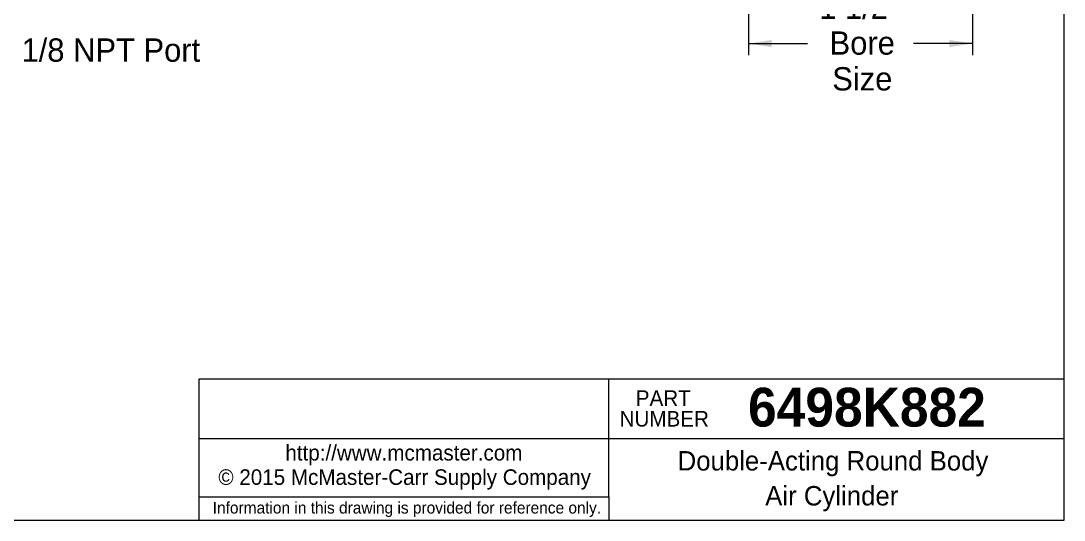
# Model space of a CAD drawing. Header units: inches. Extents: x 0.3 to 13.4, y 0.3 to 10.3.
# Drawn here: x 6.45 to 13.44, y 0.31 to 3.66 of the extents above; entities that cross this region are included whole.
import ezdxf

# ---------------------------------------------------------------- set-up
doc = ezdxf.new("R2010")
doc.units = ezdxf.units.IN
doc.header["$LTSCALE"] = 1.25
doc.header["$MEASUREMENT"] = 0
doc.linetypes.add('SLD-Solid', pattern=[0])
doc.styles.add('SLDTEXTSTYLE0', font='ARIAL.TTF', dxfattribs={"width": 0.948})
doc.styles.add('SLDTEXTSTYLE1', font='ARIALBD.TTF', dxfattribs={"width": 0.948})
doc.dimstyles.new('SLDDIMSTYLE1', dxfattribs={"dimtxt": 0.15625, "dimasz": 0.15625, "dimexe": 0, "dimexo": 0.0625, "dimgap": 0.039062, "dimtad": 0, "dimtih": 1, "dimtoh": 1, "dimdec": 3, "dimrnd": 1e-09, "dimzin": 12, "dimdsep": 46, "dimlunit": 5, "dimtxsty": 'SLDTEXTSTYLE0', "dimsah": 1, "dimcen": 0.09, "dimadec": 0, "dimazin": 0, "dimtfac": 1, "dimtdec": 3, "dimtofl": 0, "dimtmove": 0, "dimatfit": 3, "dimfxl": 0, "dimfrac": 2, "dimtolj": 1, "dimtzin": 12, "dimarcsym": 0})

# ---------------------------------------------------------------- blocks, each defined once
blk = doc.blocks.new('Shortened Dimensions Statement')
at = {"color": 7, "linetype": 'SLD-Solid', "lineweight": 0, "insert": (-1.2804, 0.041), "char_height": 0.078125, "attachment_point": 1, "style": 'SLDTEXTSTYLE0'}
blk.add_mtext('Information in this drawing is provided for reference only.', dxfattribs=at)
blk = doc.blocks.new('Internet')
at = {"color": 7, "linetype": 'SLD-Solid', "lineweight": 0, "insert": (-0.7787, 0.1266), "char_height": 0.104167, "attachment_point": 1, "style": 'SLDTEXTSTYLE0'}
blk.add_mtext('http://www.mcmaster.com', dxfattribs=at)
blk = doc.blocks.new('Part Number Tag')
at = {"color": 7, "linetype": 'SLD-Solid', "lineweight": 0, "char_height": 0.10417, "attachment_point": 1, "style": 'SLDTEXTSTYLE0'}
for s, insert in [('PART', (-0.1871, 0.1391)), ('NUMBER', (-0.2953, 0.0005))]:
    blk.add_mtext(s, dxfattribs=dict(at, insert=insert))
blk = doc.blocks.new('*D19')
at = {"color": 7, "linetype": 'SLD-Solid', "lineweight": 0}
for p, q in [((11.3247, 4.7422), (11.3247, 3.4281)), ((12.8247, 4.7422), (12.8247, 3.4281)), ((11.3247, 3.5063), (11.7199, 3.5063)), ((12.8247, 3.5063), (12.4296, 3.5063))]:
    blk.add_line(p, q, dxfattribs=at)
for points in [[(11.3247, 3.5063), (11.481, 3.4822), (11.481, 3.5303)], [(12.8247, 3.5063), (12.6685, 3.5303), (12.6685, 3.4822)]]:
    blk.add_solid(points, dxfattribs=at)
at = {"color": 7, "linetype": 'SLD-Solid', "lineweight": 0, "char_height": 0.15625, "attachment_point": 1, "style": 'SLDTEXTSTYLE0'}
for s, insert in [('1 1/2"', (11.798, 3.8276)), ('Bore', (11.8676, 3.5878)), ('Size', (11.8854, 3.348))]:
    blk.add_mtext(s, dxfattribs=dict(at, insert=insert))

msp = doc.modelspace()

# ---------------------------------------------------------------- linework, layer by layer
at = {"color": 7, "linetype": 'SLD-Solid', "lineweight": 0}
for p, q in [((13.4375, 0.3125), (13.4375, 10.3125)), ((13.4375, 1.25656), (7.64672, 1.25656)), ((7.64672, 1.25656), (7.64672, 0.3125)), ((10.39062, 0.85938), (10.39062, 1.25656)), ((7.64672, 0.85938), (13.4375, 0.85938)), ((10.39062, 0.46875), (10.39062, 0.85938)), ((7.64672, 0.46875), (10.39062, 0.46875)), ((10.39062, 0.46875), (10.39062, 0.3125)), ((0.3125, 0.3125), (13.4375, 0.3125))]:
    msp.add_line(p, q, dxfattribs=at)

# ---------------------------------------------------------------- block references
at = {"color": 7, "linetype": 'Continuous'}
for name, p in [('Part Number Tag', (10.75768, 1.0433)), ('Internet', (9.00389, 0.68975)), ('Shortened Dimensions Statement', (9.0195, 0.39406))]:
    msp.add_blockref(name, p, dxfattribs=at)

# ---------------------------------------------------------------- texts
at = {"color": 7, "linetype": 'Continuous', "lineweight": 0, "attachment_point": 1}
for s, insert, char_height, style in [('1/8 NPT Port ', (6.45936, 3.54053), 0.15625, 'SLDTEXTSTYLE0'), ('6498K882', (11.32195, 1.19972), 0.260417, 'SLDTEXTSTYLE1'), ('Double-Acting Round Body', (10.8505, 0.77549), 0.1302083, 'SLDTEXTSTYLE0'), ('© 2015 McMaster-Carr Supply Company', (7.77706, 0.65297), 0.1041667, 'SLDTEXTSTYLE0'), ('Air Cylinder', (11.43668, 0.54111), 0.1302083, 'SLDTEXTSTYLE0')]:
    msp.add_mtext(s, dxfattribs=dict(at, insert=insert, char_height=char_height, style=style))

# ---------------------------------------------------------------- dimensions: what is measured, and where the dimension line sits
at = {"color": 7, "linetype": 'SLD-Solid', "lineweight": 0}
dim = msp.add_linear_dim(base=(12.82474, 3.50625), p1=(11.32474, 4.8984), p2=(12.82474, 4.8984), text='<>\\PBore\\PSize', dimstyle='SLDDIMSTYLE1', dxfattribs=at)
dim.commit()
dim.dimension.update_dxf_attribs({"geometry": '*D19', "text_midpoint": (12.07474, 3.50625), "dimtype": 160})

doc.saveas('drawing.dxf')
